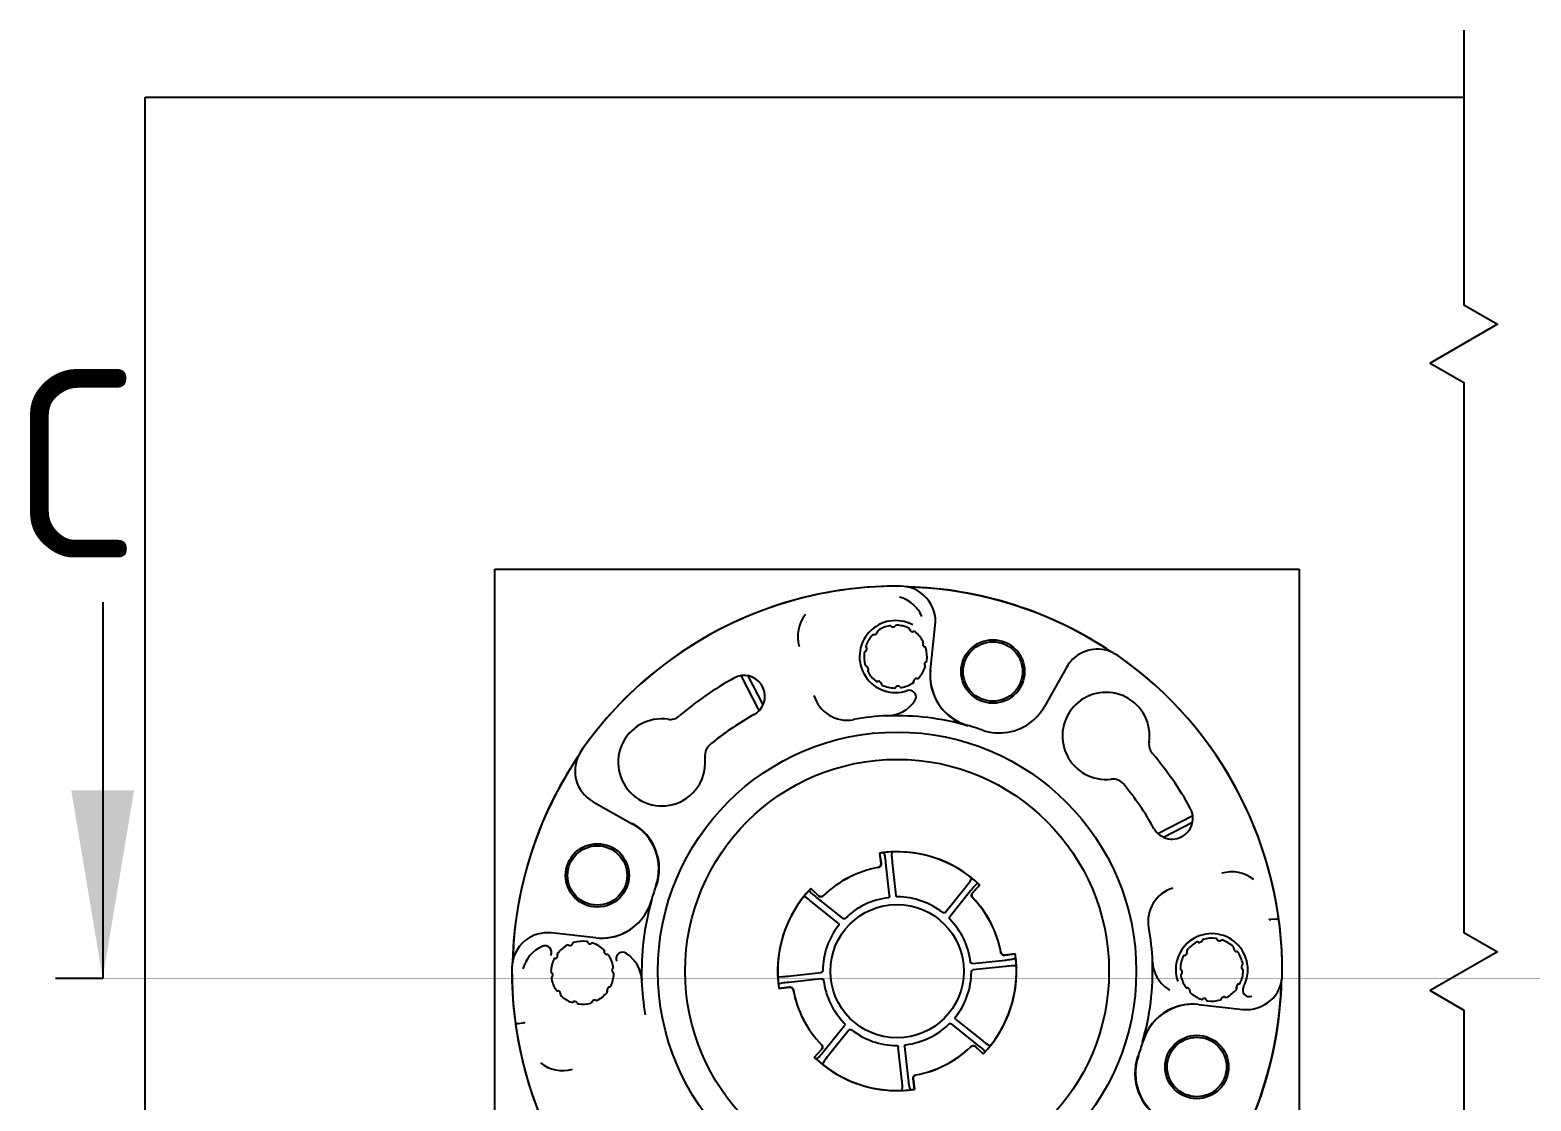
# Model space of a CAD drawing. Header units: millimetres. Extents: x 0 to 4637, y 0 to 3023.
# Drawn here: x 3133 to 3483.4, y 1769.3 to 2019.3 of the extents above; entities that cross this region are included whole.
import ezdxf
from ezdxf.enums import TextEntityAlignment as Align
from ezdxf.lldxf.tags import DXFTag

# ---------------------------------------------------------------- set-up
doc = ezdxf.new("R2010")
doc.units = ezdxf.units.MM
for name, color, linetype in [('ABVP_MAIN_PLASTI', 7, 'Continuous'), ('ABVP_PLASTIC_HOS', 7, 'Continuous'), ('CARBON_FILTER_HO', 7, 'Continuous'), ('Default', 7, 'Continuous'), ('KNOB_FOR_CABINET', 7, 'Continuous'), ('O-RING_FOR_ABV_3', 7, 'Continuous'), ('OP_VALVE_MOUNTIN', 7, 'Continuous'), ('WALL', 7, 'Continuous')]:
    doc.layers.add(name, color=color, linetype=linetype)
doc.styles.add('SEACAD_Solid_Edge_ISO', font='seiso.ttf')
tags = doc.linetypes.add('CENTER2', pattern=[28.575, 19.05, -3.175, 3.175, -3.175]).pattern_tags.tags
tags[10:11] = [DXFTag(74, 4), DXFTag(75, 0), DXFTag(340, '0'), DXFTag(46, 0.0), DXFTag(50, 0.0), DXFTag(44, 0.0), DXFTag(45, 0.0)]
tags[8:9] = [DXFTag(74, 4), DXFTag(75, 0), DXFTag(340, '0'), DXFTag(46, 0.0), DXFTag(50, 0.0), DXFTag(44, 0.0), DXFTag(45, 0.0)]
tags[6:7] = [DXFTag(74, 4), DXFTag(75, 0), DXFTag(340, '0'), DXFTag(46, 0.0), DXFTag(50, 0.0), DXFTag(44, 0.0), DXFTag(45, 0.0)]
tags[4:5] = [DXFTag(74, 4), DXFTag(75, 0), DXFTag(340, '0'), DXFTag(46, 0.0), DXFTag(50, 0.0), DXFTag(44, 0.0), DXFTag(45, 0.0)]

# ---------------------------------------------------------------- blocks, each defined once
blk = doc.blocks.new('SE7')
at = {"color": 7, "linetype": 'Continuous', "style": 'SEACAD_Solid_Edge_ISO'}
blk.add_text('C', height=7, dxfattribs=at).set_placement((363.49, 220.053), align=Align.TOP_LEFT)
blk = doc.blocks.new('SEANNOT_GROUP19')
at = {"linetype": 'Continuous'}
blk.add_hatch(color=7, dxfattribs=at).paths.add_polyline_path([(372.368, 205.542), (373.535, 198.542), (374.701, 205.542)])
at = {"color": 7, "linetype": 'Continuous'}
blk.add_lwpolyline([(373.535, 212.542), (373.535, 198.542)], dxfattribs=at)

msp = doc.modelspace()

# ---------------------------------------------------------------- linework, layer by layer
at = {"color": 7, "linetype": 'CENTER2'}
msp.add_lwpolyline([(3467.6867, 2019.325), (3467.6867, 1955.1376), (3475.5349, 1950.6064), (3459.8385, 1941.5441), (3467.6867, 1937.013), (3467.6867, 1808.638), (3475.5349, 1804.1069), (3459.8385, 1795.0446), (3467.6867, 1790.5134), (3467.6867, 1662.1385), (3475.5349, 1657.6073), (3459.8385, 1648.545), (3467.6867, 1644.0138), (3467.6867, 1579.8264)], dxfattribs=at)
at = {"layer": 'ABVP_MAIN_PLASTI', "color": 7, "linetype": 'Continuous'}
for centre in [(3357.7776, 1869.5493), (3265.4449, 1821.9347), (3405.3922, 1777.2167)]:
    msp.add_circle(centre, 7.4065, dxfattribs=at)
for centre, radius, start, end in [((3335.8362, 1804.5486), 84.7505, 85.875299, 88.926969), ((3335.4185, 1799.5757), 89.7833, 55.998592, 88.560496), ((3335.4185, 1799.5757), 89.7406, 58.721295, 85.837672), ((3337.9618, 1803.8694), 84.7505, 55.879674, 58.683668), ((3331.1248, 1802.119), 84.7505, 145.42978, 148.683668), ((3335.4185, 1799.5757), 89.7833, 145.998471, 178.560375), ((3335.4185, 1799.5757), 89.7406, 148.721295, 175.837672), ((3330.4456, 1799.9934), 84.7505, 175.875299, 178.901091), ((3340.3914, 1799.158), 84.7505, 355.875299, 358.926969), ((3335.4185, 1799.5757), 89.7833, 325.998471, 358.560496), ((3335.4185, 1799.5757), 89.7406, 328.721295, 355.837672)]:
    msp.add_arc(centre, radius, start, end, dxfattribs=at)
at = {"layer": 'ABVP_PLASTIC_HOS', "color": 7, "linetype": 'Continuous'}
for p, q in [((3303.2461, 1860.4312), (3299.039, 1868.5897)), ((3304.1396, 1861.7629), (3300.642, 1868.5454)), ((3396.274, 1831.7481), (3404.4325, 1835.9553)), ((3397.6057, 1830.8546), (3404.3882, 1834.3522)), ((3331.3597, 1827.1547), (3331.3438, 1827.1668)), ((3331.3438, 1827.1668), (3331.6704, 1824.7134)), ((3331.3597, 1827.1547), (3331.3661, 1827.1072)), ((3331.6863, 1824.7018), (3331.3661, 1827.1072)), ((3331.9702, 1827.2305), (3331.9905, 1827.233)), ((3332.6164, 1826.4707), (3332.3786, 1827.2503)), ((3334.2001, 1827.3901), (3334.1366, 1826.5859)), ((3334.5855, 1827.4322), (3334.606, 1827.4328)), ((3333.6586, 1817.1811), (3332.8143, 1824.854)), ((3334.2952, 1824.9629), (3335.1402, 1817.2832)), ((3314.8892, 1818.3819), (3315.413, 1817.7683)), ((3315.1319, 1818.6842), (3315.146, 1818.6991)), ((3315.2994, 1818.8707), (3315.2988, 1818.8907)), ((3317.1127, 1817.2043), (3315.2988, 1818.8907)), ((3315.2994, 1818.8707), (3315.3345, 1818.8381)), ((3315.3345, 1818.8381), (3317.1129, 1817.1846)), ((3346.6598, 1813.3149), (3351.4515, 1819.2916)), ((3352.4548, 1820.5747), (3352.8378, 1821.2942)), ((3352.5351, 1821.5689), (3352.5512, 1821.5564)), ((3354.6847, 1819.6561), (3353.0289, 1817.8821)), ((3353.0486, 1817.8823), (3354.7374, 1819.6917)), ((3354.2247, 1820.105), (3353.6111, 1819.5813)), ((3354.527, 1819.8623), (3354.5419, 1819.8482)), ((3354.6809, 1819.6597), (3354.7135, 1819.6948)), ((3354.7174, 1819.6911), (3354.6847, 1819.6561)), ((3354.7174, 1819.6911), (3354.7374, 1819.6917)), ((3313.4253, 1816.6923), (3313.4379, 1816.7084)), ((3314.4195, 1816.6119), (3313.7001, 1816.995)), ((3321.6793, 1810.8169), (3315.7026, 1815.6087)), ((3316.6727, 1816.7328), (3322.7468, 1811.863)), ((3352.5757, 1818.3215), (3347.7058, 1812.2474)), ((3353.0239, 1801.3356), (3360.6968, 1802.1799)), ((3360.5432, 1803.3071), (3362.9983, 1803.6292)), ((3363.0104, 1803.6452), (3360.5548, 1803.323)), ((3362.3135, 1802.3778), (3363.0931, 1802.6157)), ((3363.2329, 1800.7941), (3362.4287, 1800.8577)), ((3362.9983, 1803.6292), (3363.0104, 1803.6452)), ((3363.0733, 1803.024), (3363.0759, 1803.0037)), ((3307.562, 1798.7426), (3307.5614, 1798.7631)), ((3307.6041, 1798.3573), (3308.4084, 1798.2938)), ((3310.0313, 1798.4523), (3317.711, 1799.2974)), ((3317.8131, 1797.8158), (3310.1403, 1796.9715)), ((3360.8058, 1800.6991), (3353.126, 1799.854)), ((3363.275, 1800.4088), (3363.2756, 1800.3883)), ((3308.5235, 1796.7736), (3307.7439, 1796.5357)), ((3307.7637, 1796.1274), (3307.7612, 1796.1477)), ((3307.8267, 1795.5062), (3310.2823, 1795.8284)), ((3307.8387, 1795.5222), (3307.8267, 1795.5062)), ((3310.2939, 1795.8443), (3307.8387, 1795.5222)), ((3318.2614, 1780.8299), (3323.1313, 1786.904)), ((3354.1644, 1782.4186), (3348.0902, 1787.2884)), ((3349.1577, 1788.3345), (3355.1344, 1783.5427)), ((3324.1773, 1785.8365), (3319.3856, 1779.8598)), ((3317.7884, 1781.2691), (3316.0997, 1779.4597)), ((3316.1524, 1779.4953), (3317.8081, 1781.2693)), ((3336.5419, 1774.1885), (3335.6968, 1781.8682)), ((3337.1784, 1781.9703), (3338.0228, 1774.2974)), ((3355.5025, 1780.3133), (3353.7242, 1781.9668)), ((3353.7244, 1781.9471), (3355.5382, 1780.2607)), ((3355.9478, 1780.7695), (3355.4241, 1781.3831)), ((3355.5377, 1780.2807), (3355.5025, 1780.3133)), ((3355.5377, 1780.2807), (3355.5382, 1780.2607)), ((3355.7051, 1780.4673), (3355.6911, 1780.4523)), ((3356.4176, 1782.5395), (3357.137, 1782.1564)), ((3357.4118, 1782.4591), (3357.3992, 1782.443)), ((3316.1197, 1779.4603), (3316.0997, 1779.4597)), ((3316.1197, 1779.4603), (3316.1524, 1779.4953)), ((3316.1562, 1779.4917), (3316.1235, 1779.4566)), ((3316.3101, 1779.2891), (3316.2951, 1779.3032)), ((3316.6123, 1779.0464), (3317.2259, 1779.5702)), ((3318.3823, 1778.5767), (3317.9992, 1777.8572)), ((3318.302, 1777.5825), (3318.2858, 1777.595)), ((3339.1507, 1774.4496), (3339.471, 1772.0442)), ((3339.4933, 1771.9846), (3339.1667, 1774.438)), ((3336.2516, 1771.7192), (3336.2311, 1771.7186)), ((3336.6369, 1771.7613), (3336.7005, 1772.5655)), ((3338.2207, 1772.6807), (3338.4585, 1771.9011)), ((3338.8669, 1771.9209), (3338.8466, 1771.9184)), ((3339.4773, 1771.9967), (3339.471, 1772.0442)), ((3339.4773, 1771.9967), (3339.4933, 1771.9846))]:
    msp.add_line(p, q, dxfattribs=at)
msp.add_circle((3335.4185, 1799.5757), 15.5668, dxfattribs=at)
for centre, radius, start, end in [((3335.4185, 1799.5757), 89.9186, 89.737087, 144.82188), ((3335.7931, 1881.196), 8.2975, 86.574581, 89.737087), ((3382.4421, 1866.29), 8.2975, 54.82188, 57.978662), ((3335.4185, 1799.5757), 89.9186, 359.737087, 54.82188), ((3268.7042, 1846.5993), 8.2975, 144.82188, 147.98439), ((3335.4185, 1799.5757), 27.8903, 46.158005, 98.400962), ((3335.4185, 1799.5757), 27.869, 97.107626, 98.372298), ((3335.4185, 1799.5757), 27.869, 91.712973, 97.065574), ((3298.0165, 1821.4146), 34.9674, 5.644669, 8.31377), ((3372.0465, 1829.4708), 38.0196, 184.351739, 186.809375), ((3335.4185, 1799.5757), 27.869, 52.107626, 91.670791), ((3335.4185, 1799.5757), 24.6253, 100.318728, 134.241602), ((3335.4185, 1799.5757), 24.611, 100.288125, 134.272147), ((3335.4185, 1799.5757), 27.8903, 136.169025, 188.389942), ((3335.4185, 1799.5757), 27.869, 136.712973, 142.065574), ((3335.4185, 1799.5757), 27.869, 136.197614, 136.670791), ((3324.4137, 1841.4654), 34.9674, 320.644669, 323.31377), ((3335.4185, 1799.5757), 27.869, 46.712973, 52.065574), ((3382.4575, 1794.8148), 38.0196, 139.351739, 141.809375), ((3335.4185, 1799.5757), 27.869, 46.197614, 46.670791), ((3335.4185, 1799.5757), 27.8282, 46.185513, 46.196312), ((3335.4185, 1799.5757), 27.8761, 46.186871, 46.197841), ((3335.4185, 1799.5757), 27.869, 142.107626, 181.670791), ((3293.5288, 1788.5709), 34.9674, 50.644669, 53.31377), ((3340.1794, 1846.6146), 38.0196, 229.351739, 231.809375), ((3335.4185, 1799.5757), 17.2857, 97.030025, 134.566769), ((3335.4185, 1799.5757), 17.3445, 52.027614, 89.589025), ((3335.4185, 1799.5757), 24.611, 10.28682, 44.270843), ((3335.4185, 1799.5757), 24.6253, 10.317366, 44.240239), ((3335.4185, 1799.5757), 17.2857, 7.030025, 44.566769), ((3335.4185, 1799.5757), 17.3445, 142.027614, 179.589025), ((3335.4185, 1799.5757), 27.8903, 316.169025, 8.389942), ((3357.2575, 1836.9778), 34.9674, 275.644669, 278.31377), ((3365.3136, 1762.9477), 38.0196, 94.351739, 96.809375), ((3335.4185, 1799.5757), 27.869, 7.107626, 8.372298), ((3335.4185, 1799.5757), 27.869, 1.712973, 7.065574), ((3335.4185, 1799.5757), 89.9186, 179.737087, 234.82188), ((3253.7982, 1799.9502), 8.2975, 176.580304, 179.737087), ((3335.4185, 1799.5757), 27.869, 181.712973, 187.065574), ((3305.5235, 1836.2037), 38.0196, 274.351739, 276.809375), ((3335.4185, 1799.5757), 17.2857, 187.030025, 224.566769), ((3335.4185, 1799.5757), 17.3445, 322.027614, 359.589025), ((3335.4185, 1799.5757), 27.869, 322.107626, 1.670791), ((3417.0389, 1799.2012), 8.2975, 356.57458, 359.737087), ((3335.4185, 1799.5757), 27.869, 187.107626, 188.372298), ((3313.5796, 1762.1737), 34.9674, 95.644669, 98.31377), ((3335.4185, 1799.5757), 24.6253, 190.317366, 224.240239), ((3335.4185, 1799.5757), 24.611, 190.28682, 224.270843), ((3335.4185, 1799.5757), 17.2857, 277.030025, 314.566769), ((3335.4185, 1799.5757), 17.3445, 232.027614, 269.589025), ((3377.3082, 1810.5805), 34.9674, 230.644669, 233.31377), ((3288.3796, 1804.3366), 38.0196, 319.351739, 321.809375), ((3346.4233, 1757.686), 34.9674, 140.644669, 143.31377), ((3335.4185, 1799.5757), 24.611, 280.288125, 314.272147), ((3335.4185, 1799.5757), 24.6253, 280.318728, 314.241602), ((3330.6576, 1752.5368), 38.0196, 49.351739, 51.809375), ((3335.4185, 1799.5757), 27.869, 316.197614, 316.670791), ((3335.4185, 1799.5757), 27.869, 316.712973, 322.065574), ((3335.4185, 1799.5757), 27.8903, 226.158005, 278.400962), ((3335.4185, 1799.5757), 27.8761, 226.186871, 226.197841), ((3335.4185, 1799.5757), 27.869, 226.197614, 226.670791), ((3335.4185, 1799.5757), 27.8282, 226.185513, 226.196312), ((3335.4185, 1799.5757), 27.869, 226.712973, 232.065574), ((3335.4185, 1799.5757), 27.869, 232.107626, 271.670791), ((3298.7905, 1769.6806), 38.0196, 4.351739, 6.809375), ((3372.8206, 1777.7368), 34.9674, 185.644669, 188.31377), ((3335.4185, 1799.5757), 27.869, 271.712973, 277.065574), ((3335.4185, 1799.5757), 27.869, 277.107626, 278.372298)]:
    msp.add_arc(centre, radius, start, end, dxfattribs=at)
for points, knots in [([(3332.3786, 1827.2503), (3332.3764, 1827.2573), (3332.3343, 1827.2597), (3332.1921, 1827.2538), (3332.0932, 1827.2454), (3331.9905, 1827.233)], [0, 0, 0, 0, 0.5, 0.5, 1, 1, 1, 1]), ([(3334.5855, 1827.4322), (3334.4821, 1827.4288), (3334.3832, 1827.422), (3334.2418, 1827.4062), (3334.2007, 1827.3973), (3334.2001, 1827.3901)], [0, 0, 0, 0, 0.5, 0.5, 1, 1, 1, 1]), ([(3331.0076, 1823.8027), (3331.1104, 1823.8214), (3331.2076, 1823.8593), (3331.3834, 1823.9697), (3331.4603, 1824.0416), (3331.6428, 1824.2923), (3331.698, 1824.5062), (3331.6704, 1824.7134)], [0, 0, 0, 0, 0.25, 0.25, 0.5, 0.5, 1, 1, 1, 1]), ([(3331.6863, 1824.7018), (3331.7001, 1824.5982), (3331.6939, 1824.494), (3331.6428, 1824.2927), (3331.598, 1824.1974), (3331.4155, 1823.9466), (3331.2288, 1823.8284), (3331.023, 1823.791)], [0, 0, 0, 0, 0.25, 0.25, 0.5, 0.5, 1, 1, 1, 1]), ([(3315.1319, 1818.6842), (3315.0613, 1818.6086), (3314.9961, 1818.5339), (3314.9074, 1818.4227), (3314.8846, 1818.3874), (3314.8892, 1818.3819)], [0, 0, 0, 0, 0.5, 0.5, 1, 1, 1, 1]), ([(3352.8378, 1821.2942), (3352.8413, 1821.3006), (3352.8132, 1821.3321), (3352.7085, 1821.4285), (3352.6326, 1821.4925), (3352.5512, 1821.5564)], [0, 0, 0, 0, 0.5, 0.5, 1, 1, 1, 1]), ([(3354.527, 1819.8623), (3354.4515, 1819.9329), (3354.3767, 1819.9981), (3354.2656, 1820.0869), (3354.2302, 1820.1097), (3354.2247, 1820.105)], [0, 0, 0, 0, 0.5, 0.5, 1, 1, 1, 1]), ([(3313.7001, 1816.995), (3313.6936, 1816.9984), (3313.6621, 1816.9704), (3313.5657, 1816.8657), (3313.5017, 1816.7898), (3313.4379, 1816.7084)], [0, 0, 0, 0, 0.5, 0.5, 1, 1, 1, 1]), ([(3317.1127, 1817.2043), (3317.1891, 1817.1332), (3317.2775, 1817.0781), (3317.471, 1817.0034), (3317.5744, 1816.9848), (3317.8841, 1816.9883), (3318.0883, 1817.0717), (3318.2379, 1817.2173)], [0, 0, 0, 0, 0.25, 0.25, 0.5, 0.5, 1, 1, 1, 1]), ([(3318.2384, 1817.198), (3318.1636, 1817.1251), (3318.0766, 1817.0679), (3317.8848, 1816.9885), (3317.7818, 1816.9675), (3317.472, 1816.9638), (3317.2658, 1817.0425), (3317.1129, 1817.1846)], [0, 0, 0, 0, 0.25, 0.25, 0.5, 0.5, 1, 1, 1, 1]), ([(3333.6586, 1817.1811), (3333.6703, 1817.0749), (3333.6386, 1816.9663), (3333.5077, 1816.8006), (3333.409, 1816.7446), (3333.3029, 1816.7315)], [0, 0, 0, 0, 0.5, 0.5, 1, 1, 1, 1]), ([(3335.5429, 1816.9198), (3335.4433, 1816.9205), (3335.3453, 1816.9591), (3335.1995, 1817.0908), (3335.1511, 1817.1841), (3335.1402, 1817.2832)], [0, 0, 0, 0, 0.5, 0.5, 1, 1, 1, 1]), ([(3353.0412, 1816.7554), (3352.9682, 1816.8303), (3352.911, 1816.9175), (3352.8316, 1817.1095), (3352.8106, 1817.2127), (3352.8072, 1817.5228), (3352.8863, 1817.7292), (3353.0289, 1817.8821)], [0, 0, 0, 0, 0.25, 0.25, 0.5, 0.5, 1, 1, 1, 1]), ([(3353.0486, 1817.8823), (3352.9773, 1817.8059), (3352.922, 1817.7175), (3352.8468, 1817.5239), (3352.8281, 1817.4203), (3352.8313, 1817.1103), (3352.9148, 1816.9057), (3353.0606, 1816.756)], [0, 0, 0, 0, 0.25, 0.25, 0.5, 0.5, 1, 1, 1, 1]), ([(3323.2884, 1811.8906), (3323.2174, 1811.8206), (3323.1218, 1811.7789), (3322.9241, 1811.7688), (3322.8247, 1811.8006), (3322.7468, 1811.863)], [0, 0, 0, 0, 0.5, 0.5, 1, 1, 1, 1]), ([(3346.6598, 1813.3149), (3346.593, 1813.2316), (3346.4931, 1813.177), (3346.2838, 1813.1527), (3346.1745, 1813.1828), (3346.0903, 1813.2485)], [0, 0, 0, 0, 0.5, 0.5, 1, 1, 1, 1]), ([(3347.7335, 1811.7058), (3347.6635, 1811.7769), (3347.6217, 1811.8724), (3347.6116, 1812.0702), (3347.6434, 1812.1696), (3347.7058, 1812.2474)], [0, 0, 0, 0, 0.5, 0.5, 1, 1, 1, 1]), ([(3321.6793, 1810.8169), (3321.7626, 1810.7501), (3321.8171, 1810.6514), (3321.8417, 1810.44), (3321.8114, 1810.3317), (3321.7457, 1810.2475)], [0, 0, 0, 0, 0.5, 0.5, 1, 1, 1, 1]), ([(3353.0239, 1801.3356), (3352.9177, 1801.3239), (3352.8091, 1801.3556), (3352.6434, 1801.4866), (3352.5874, 1801.5852), (3352.5743, 1801.6913)], [0, 0, 0, 0, 0.5, 0.5, 1, 1, 1, 1]), ([(3360.5432, 1803.3071), (3360.4396, 1803.2936), (3360.3356, 1803.2999), (3360.1346, 1803.3512), (3360.0395, 1803.3961), (3359.7892, 1803.5786), (3359.6712, 1803.7652), (3359.6339, 1803.9706)], [0, 0, 0, 0, 0.25, 0.25, 0.5, 0.5, 1, 1, 1, 1]), ([(3359.6456, 1803.9861), (3359.6643, 1803.8834), (3359.7021, 1803.7864), (3359.8123, 1803.6107), (3359.8841, 1803.5339), (3360.1342, 1803.3513), (3360.3478, 1803.2959), (3360.5548, 1803.323)], [0, 0, 0, 0, 0.25, 0.25, 0.5, 0.5, 1, 1, 1, 1]), ([(3363.0931, 1802.6157), (3363.1001, 1802.6178), (3363.1025, 1802.6599), (3363.0966, 1802.8021), (3363.0882, 1802.901), (3363.0759, 1803.0037)], [0, 0, 0, 0, 0.5, 0.5, 1, 1, 1, 1]), ([(3307.562, 1798.7426), (3307.5655, 1798.6393), (3307.5722, 1798.5403), (3307.5881, 1798.399), (3307.5969, 1798.3579), (3307.6041, 1798.3573)], [0, 0, 0, 0, 0.5, 0.5, 1, 1, 1, 1]), ([(3318.0745, 1799.7001), (3318.0738, 1799.6003), (3318.0358, 1799.5031), (3317.9026, 1799.3557), (3317.8102, 1799.3083), (3317.711, 1799.2974)], [0, 0, 0, 0, 0.5, 0.5, 1, 1, 1, 1]), ([(3317.8131, 1797.8158), (3317.9193, 1797.8275), (3318.028, 1797.7958), (3318.1936, 1797.6648), (3318.2497, 1797.5662), (3318.2628, 1797.4601)], [0, 0, 0, 0, 0.5, 0.5, 1, 1, 1, 1]), ([(3352.7626, 1799.4513), (3352.7633, 1799.5511), (3352.8013, 1799.6483), (3352.9345, 1799.7957), (3353.0268, 1799.8431), (3353.126, 1799.854)], [0, 0, 0, 0, 0.5, 0.5, 1, 1, 1, 1]), ([(3363.275, 1800.4088), (3363.2716, 1800.5121), (3363.2648, 1800.6111), (3363.249, 1800.7524), (3363.2401, 1800.7935), (3363.2329, 1800.7941)], [0, 0, 0, 0, 0.5, 0.5, 1, 1, 1, 1]), ([(3307.7439, 1796.5357), (3307.737, 1796.5336), (3307.7345, 1796.4915), (3307.7404, 1796.3493), (3307.7488, 1796.2504), (3307.7612, 1796.1477)], [0, 0, 0, 0, 0.5, 0.5, 1, 1, 1, 1]), ([(3311.1915, 1795.1653), (3311.1728, 1795.268), (3311.135, 1795.3651), (3311.0247, 1795.5408), (3310.953, 1795.6176), (3310.7028, 1795.8001), (3310.4893, 1795.8555), (3310.2823, 1795.8284)], [0, 0, 0, 0, 0.25, 0.25, 0.5, 0.5, 1, 1, 1, 1]), ([(3310.2939, 1795.8443), (3310.3974, 1795.8579), (3310.5014, 1795.8515), (3310.7025, 1795.8002), (3310.7975, 1795.7553), (3311.0479, 1795.5728), (3311.1658, 1795.3862), (3311.2031, 1795.1808)], [0, 0, 0, 0, 0.25, 0.25, 0.5, 0.5, 1, 1, 1, 1]), ([(3323.1036, 1787.4456), (3323.1736, 1787.3746), (3323.2154, 1787.279), (3323.2255, 1787.0813), (3323.1937, 1786.9818), (3323.1313, 1786.904)], [0, 0, 0, 0, 0.5, 0.5, 1, 1, 1, 1]), ([(3347.5486, 1787.2608), (3347.6197, 1787.3308), (3347.7152, 1787.3725), (3347.913, 1787.3827), (3348.0124, 1787.3508), (3348.0902, 1787.2884)], [0, 0, 0, 0, 0.5, 0.5, 1, 1, 1, 1]), ([(3349.1577, 1788.3345), (3349.0744, 1788.4013), (3349.02, 1788.5), (3348.9954, 1788.7114), (3349.0256, 1788.8198), (3349.0913, 1788.904)], [0, 0, 0, 0, 0.5, 0.5, 1, 1, 1, 1]), ([(3324.1773, 1785.8365), (3324.2441, 1785.9198), (3324.3439, 1785.9744), (3324.5533, 1785.9987), (3324.6626, 1785.9686), (3324.7468, 1785.9029)], [0, 0, 0, 0, 0.5, 0.5, 1, 1, 1, 1]), ([(3317.7884, 1781.2691), (3317.8597, 1781.3455), (3317.9151, 1781.4339), (3317.9902, 1781.6275), (3318.009, 1781.7311), (3318.0058, 1782.0412), (3317.9223, 1782.2457), (3317.7765, 1782.3954)], [0, 0, 0, 0, 0.25, 0.25, 0.5, 0.5, 1, 1, 1, 1]), ([(3317.7959, 1782.396), (3317.8688, 1782.3211), (3317.9261, 1782.2339), (3318.0054, 1782.0419), (3318.0264, 1781.9388), (3318.0299, 1781.6286), (3317.9508, 1781.4222), (3317.8081, 1781.2693)], [0, 0, 0, 0, 0.25, 0.25, 0.5, 0.5, 1, 1, 1, 1]), ([(3335.2941, 1782.2317), (3335.3938, 1782.2309), (3335.4918, 1782.1923), (3335.6376, 1782.0606), (3335.6859, 1781.9673), (3335.6968, 1781.8682)], [0, 0, 0, 0, 0.5, 0.5, 1, 1, 1, 1]), ([(3337.1784, 1781.9703), (3337.1668, 1782.0765), (3337.1985, 1782.1852), (3337.3294, 1782.3508), (3337.4281, 1782.4068), (3337.5341, 1782.4199)], [0, 0, 0, 0, 0.5, 0.5, 1, 1, 1, 1]), ([(3352.5987, 1781.9534), (3352.6734, 1782.0263), (3352.7605, 1782.0835), (3352.9522, 1782.1629), (3353.0552, 1782.1839), (3353.365, 1782.1877), (3353.5712, 1782.109), (3353.7242, 1781.9668)], [0, 0, 0, 0, 0.25, 0.25, 0.5, 0.5, 1, 1, 1, 1]), ([(3353.7244, 1781.9471), (3353.648, 1782.0182), (3353.5596, 1782.0733), (3353.3661, 1782.1481), (3353.2627, 1782.1667), (3352.953, 1782.1632), (3352.7488, 1782.0797), (3352.5992, 1781.9341)], [0, 0, 0, 0, 0.25, 0.25, 0.5, 0.5, 1, 1, 1, 1]), ([(3355.7051, 1780.4673), (3355.7758, 1780.5428), (3355.841, 1780.6175), (3355.9297, 1780.7287), (3355.9525, 1780.764), (3355.9478, 1780.7695)], [0, 0, 0, 0, 0.5, 0.5, 1, 1, 1, 1]), ([(3357.137, 1782.1564), (3357.1434, 1782.153), (3357.175, 1782.181), (3357.2713, 1782.2858), (3357.3353, 1782.3616), (3357.3992, 1782.443)], [0, 0, 0, 0, 0.5, 0.5, 1, 1, 1, 1]), ([(3316.3101, 1779.2891), (3316.3856, 1779.2185), (3316.4603, 1779.1533), (3316.5715, 1779.0645), (3316.6068, 1779.0417), (3316.6123, 1779.0464)], [0, 0, 0, 0, 0.5, 0.5, 1, 1, 1, 1]), ([(3317.9992, 1777.8572), (3317.9958, 1777.8508), (3318.0239, 1777.8193), (3318.1286, 1777.7229), (3318.2045, 1777.6589), (3318.2858, 1777.595)], [0, 0, 0, 0, 0.5, 0.5, 1, 1, 1, 1]), ([(3339.1507, 1774.4496), (3339.1369, 1774.5532), (3339.1431, 1774.6574), (3339.1942, 1774.8588), (3339.239, 1774.954), (3339.4216, 1775.2048), (3339.6083, 1775.3231), (3339.814, 1775.3604)], [0, 0, 0, 0, 0.25, 0.25, 0.5, 0.5, 1, 1, 1, 1]), ([(3339.8295, 1775.3487), (3339.7267, 1775.33), (3339.6295, 1775.2921), (3339.4537, 1775.1817), (3339.3768, 1775.1098), (3339.1942, 1774.8591), (3339.1391, 1774.6452), (3339.1667, 1774.438)], [0, 0, 0, 0, 0.25, 0.25, 0.5, 0.5, 1, 1, 1, 1]), ([(3336.2516, 1771.7192), (3336.355, 1771.7227), (3336.4539, 1771.7294), (3336.5953, 1771.7453), (3336.6364, 1771.7541), (3336.6369, 1771.7613)], [0, 0, 0, 0, 0.5, 0.5, 1, 1, 1, 1]), ([(3338.4585, 1771.9011), (3338.4606, 1771.8941), (3338.5028, 1771.8917), (3338.645, 1771.8976), (3338.7439, 1771.906), (3338.8466, 1771.9184)], [0, 0, 0, 0, 0.5, 0.5, 1, 1, 1, 1])]:
    msp.add_open_spline(points, degree=3, knots=knots, dxfattribs=at)
at = {"layer": 'CARBON_FILTER_HO', "color": 7, "linetype": 'Continuous'}
for p, q in [((3343.2113, 1869.921), (3344.3421, 1880.2961)), ((3374.9553, 1870.5141), (3369.8604, 1861.4057)), ((3339.5729, 1862.7629), (3339.7817, 1863.2197)), ((3264.4801, 1839.1124), (3273.5886, 1834.0176)), ((3422.6814, 1811.6375), (3422.6856, 1811.6379)), ((3423.9919, 1811.7603), (3422.6856, 1811.6379)), ((3423.9974, 1811.761), (3423.9919, 1811.7603)), ((3265.0732, 1807.3685), (3254.6981, 1808.4993)), ((3272.2313, 1803.73), (3271.7745, 1803.9388)), ((3398.6057, 1795.4214), (3399.0625, 1795.2126)), ((3405.7638, 1791.7829), (3416.1389, 1790.6521)), ((3246.8397, 1787.3904), (3246.8452, 1787.3911)), ((3246.8452, 1787.3911), (3248.1514, 1787.5135)), ((3248.1557, 1787.5139), (3248.1514, 1787.5135))]:
    msp.add_line(p, q, dxfattribs=at)
msp.add_circle((3335.4185, 1799.5757), 55.836, dxfattribs=at)
for centre, radius, start, end in [((3335.4185, 1799.5757), 89.9079, 89.518654, 128.779484), ((3336.1042, 1881.194), 8.2867, 353.779484, 89.518654), ((3333.8278, 1879.1405), 8.0731, 23.847157, 74.799841), ((3320.3802, 1877.7226), 8.1586, 141.277773, 196.779484), ((3335.0602, 1873.0339), 8.4049, 61.546323, 288.960389), ((3382.1875, 1866.4688), 8.2867, 55.040313, 128.779484), ((3382.1875, 1866.4688), 8.2867, 128.779484, 150.779484), ((3335.4185, 1799.5757), 89.9079, 359.518654, 55.040313), ((3335.4185, 1799.5757), 89.9079, 128.779484, 145.040313), ((3335.4185, 1799.5757), 78.3243, 119.086474, 130.470927), ((3299.7079, 1863.7706), 4.8652, 308.779484, 119.086474), ((3355.2585, 1868.6079), 12.1542, 173.779484, 208.130839), ((3355.2585, 1868.6079), 12.1186, 173.779484, 253.965235), ((3323.8182, 1866.3207), 8.1586, 196.779484, 279.859567), ((3338.2925, 1863.6254), 1.5434, 344.759281, 108.960389), ((3384.1863, 1854.5114), 10.1707, 351.638047, 276.793713), ((3332.8138, 1867.2994), 8.1403, 272.587982, 326.131893), ((3355.3537, 1868.6458), 12.256, 208.077233, 253.586512), ((3359.284, 1867.3216), 12.1186, 308.779484, 330.779484), ((3280.4828, 1848.3435), 10.1706, 81.638047, 308.779484), ((3282.4413, 1861.6678), 3.2968, 261.638047, 310.470927), ((3335.4185, 1799.5757), 68.5938, 119.086474, 128.779484), ((3299.7079, 1863.7706), 4.8652, 299.086474, 308.779484), ((3335.4185, 1799.5757), 59.6726, 92.149989, 99.859567), ((3335.4185, 1799.5757), 59.6336, 73.965235, 92.149989), ((3335.4185, 1799.5757), 59.7081, 70.593732, 73.965235), ((3359.284, 1867.3216), 12.1186, 250.593732, 308.779484), ((3268.5255, 1846.3446), 8.2867, 145.040313, 240.779484), ((3293.8557, 1849.9366), 3.2968, 129.532808, 186.793713), ((3335.4185, 1799.5757), 68.5938, 128.779484, 129.532808), ((3397.5107, 1852.5529), 3.2968, 171.638047, 220.470927), ((3335.4185, 1799.5757), 78.3243, 29.086474, 40.470927), ((3280.4828, 1848.3435), 10.1706, 308.779484, 6.793713), ((3385.7795, 1841.1385), 3.2968, 39.532808, 96.793713), ((3335.4185, 1799.5757), 68.5938, 29.086474, 39.532808), ((3399.6135, 1835.2863), 4.8652, 308.779484, 29.086474), ((3267.6726, 1823.4411), 12.1186, 340.593732, 60.779484), ((3267.6726, 1823.4411), 12.2396, 340.593732, 60.779484), ((3399.6135, 1835.2863), 4.8652, 209.086474, 308.779484), ((3413.5654, 1814.614), 8.1586, 51.277773, 106.779484), ((3335.4185, 1799.5757), 59.7081, 160.593732, 163.965235), ((3402.1635, 1811.176), 8.1586, 106.779484, 189.859567), ((3266.3485, 1819.5109), 12.256, 298.077233, 343.586512), ((3335.4185, 1799.5757), 59.6336, 163.965235, 182.149989), ((3253.8002, 1800.2614), 8.2867, 83.779484, 128.779484), ((3266.3864, 1819.4157), 12.1542, 263.779484, 298.130839), ((3266.3864, 1819.4157), 12.1186, 263.779484, 308.779484), ((3335.4185, 1799.5757), 59.6726, 2.149989, 9.859567), ((3408.8767, 1799.934), 8.4049, 331.546323, 198.960389), ((3253.8002, 1800.2614), 8.2867, 128.779484, 179.518654), ((3255.8538, 1797.985), 8.0731, 113.847157, 164.799841), ((3253.2138, 1803.9572), 1.5434, 331.546323, 113.847157), ((3271.3688, 1802.4497), 1.5434, 74.759281, 198.960389), ((3267.6949, 1796.971), 8.1403, 2.587982, 56.131893), ((3335.4185, 1799.5757), 59.6336, 343.965235, 2.149989), ((3403.1422, 1802.1805), 8.1403, 182.587982, 236.131893), ((3335.4185, 1799.5757), 89.9079, 179.518654, 235.040313), ((3335.4185, 1799.5757), 59.6726, 182.149989, 189.859567), ((3417.0368, 1798.89), 8.2867, 263.779484, 359.518654), ((3417.6232, 1795.1942), 1.5434, 151.546323, 293.847157), ((3404.4886, 1779.6405), 12.256, 118.077233, 163.586512), ((3404.4507, 1779.7357), 12.1186, 83.779484, 163.965235), ((3404.4507, 1779.7357), 12.1542, 83.779484, 118.130839), ((3335.4185, 1799.5757), 59.7081, 340.593732, 343.965235), ((3257.2717, 1784.5374), 8.1586, 231.277773, 286.779484), ((3403.1644, 1775.7103), 12.2396, 160.593732, 240.779484), ((3403.1644, 1775.7103), 12.1186, 160.593732, 240.779484)]:
    msp.add_arc(centre, radius, start, end, dxfattribs=at)
for points in [[(3422.2565, 1811.8214), (3422.2657, 1811.7611), (3422.316, 1811.706), (3422.4716, 1811.6382), (3422.5763, 1811.6251), (3422.6814, 1811.6375)], [(3423.9974, 1811.761), (3424.1058, 1811.7753), (3424.2087, 1811.8163), (3424.3481, 1811.9262), (3424.384, 1811.9955), (3424.376, 1812.058)], [(3246.4611, 1787.0934), (3246.4531, 1787.1559), (3246.489, 1787.2253), (3246.6283, 1787.3351), (3246.7313, 1787.3761), (3246.8397, 1787.3904)], [(3248.5806, 1787.33), (3248.5713, 1787.3903), (3248.521, 1787.4454), (3248.3654, 1787.5132), (3248.2608, 1787.5263), (3248.1557, 1787.5139)]]:
    msp.add_open_spline(points, degree=3, knots=[0, 0, 0, 0, 0.5, 0.5, 1, 1, 1, 1], dxfattribs=at)
at = {"layer": 'Default', "color": 7, "linetype": 'CENTER2'}
msp.add_line((3149.9845, 1797.8686), (3138.997, 1797.8686), dxfattribs=at)
at = {"layer": 'Default', "color": 7, "linetype": 'CENTER2', "const_width": 0.00314}
msp.add_lwpolyline([(3149.9845, 1797.8686), (4396.5443, 1797.8686)], dxfattribs=at)
at = {"layer": 'KNOB_FOR_CABINET', "color": 7, "linetype": 'Continuous'}
for p, q in [((3330.4719, 1878.2394), (3330.6663, 1878.4044)), ((3330.8068, 1878.7677), (3330.8088, 1878.7587)), ((3334.4079, 1879.9421), (3334.6621, 1879.9614)), ((3334.9894, 1880.1727), (3334.9857, 1880.1643)), ((3338.5931, 1879.0062), (3338.8101, 1878.8724)), ((3339.199, 1878.851), (3339.1911, 1878.8463)), ((3328.2489, 1875.1726), (3328.2558, 1875.1665)), ((3328.2885, 1874.5483), (3328.3487, 1874.796)), ((3341.4288, 1875.789), (3341.5257, 1875.5532)), ((3341.8278, 1875.3073), (3341.8186, 1875.3081)), ((3341.8018, 1871.3958), (3341.8018, 1871.3955)), ((3342.3337, 1872.0051), (3342.3331, 1872.0007)), ((3342.3403, 1872.0528), (3342.3337, 1872.0051)), ((3328.2926, 1870.7605), (3328.3018, 1870.7597)), ((3328.6916, 1870.2788), (3328.5947, 1870.5146)), ((3339.6485, 1867.8284), (3339.4542, 1867.6634)), ((3341.9947, 1870.61), (3341.9787, 1870.5646)), ((3341.9962, 1870.6142), (3341.9947, 1870.61)), ((3330.9214, 1867.2168), (3330.9293, 1867.2215)), ((3331.5273, 1867.0616), (3331.3103, 1867.1954)), ((3335.131, 1865.8951), (3335.1347, 1865.9035)), ((3335.7125, 1866.1256), (3335.4583, 1866.1064)), ((3339.3136, 1867.3001), (3339.3116, 1867.3091)), ((3259.2052, 1805.586), (3259.441, 1805.6829)), ((3259.687, 1805.9849), (3259.6861, 1805.9757)), ((3262.9414, 1806.4975), (3262.9892, 1806.4909)), ((3263.5985, 1805.959), (3263.5988, 1805.9589)), ((3264.3842, 1806.1519), (3264.4296, 1806.1358)), ((3406.1216, 1806.3026), (3406.3574, 1806.3995)), ((3406.6034, 1806.7016), (3406.6025, 1806.6924)), ((3410.3911, 1806.7057), (3410.6389, 1806.6455)), ((3411.0154, 1806.7454), (3411.0093, 1806.7384)), ((3414.0822, 1804.5223), (3414.2472, 1804.328)), ((3255.9881, 1802.7502), (3256.1219, 1802.9672)), ((3256.1433, 1803.3562), (3256.148, 1803.3483)), ((3267.1658, 1803.8056), (3267.3309, 1803.6113)), ((3267.6942, 1803.4708), (3267.6852, 1803.4687)), ((3402.9044, 1803.4669), (3403.0382, 1803.6839)), ((3403.0597, 1804.0729), (3403.0644, 1804.0649)), ((3414.6105, 1804.1874), (3414.6015, 1804.1854)), ((3254.8215, 1799.1466), (3254.83, 1799.1429)), ((3255.0521, 1798.5651), (3255.0328, 1798.8193)), ((3268.8686, 1799.8697), (3268.8879, 1799.6155)), ((3269.0992, 1799.2882), (3269.0907, 1799.2918)), ((3401.7379, 1799.8632), (3401.7464, 1799.8596)), ((3401.9685, 1799.2818), (3401.9492, 1799.536)), ((3415.785, 1800.5863), (3415.8043, 1800.3321)), ((3416.0156, 1800.0048), (3416.0071, 1800.0085)), ((3256.2265, 1794.964), (3256.2355, 1794.966)), ((3256.7548, 1794.6291), (3256.5898, 1794.8234)), ((3267.7316, 1794.6727), (3267.7311, 1794.672)), ((3267.7774, 1795.0786), (3267.7727, 1795.0865)), ((3267.9326, 1795.6845), (3267.7988, 1795.4675)), ((3403.1429, 1795.6806), (3403.1519, 1795.6827)), ((3403.6712, 1795.3458), (3403.5062, 1795.5401)), ((3414.6938, 1795.7952), (3414.6891, 1795.8032)), ((3414.849, 1796.4012), (3414.7152, 1796.1842)), ((3259.8217, 1792.4061), (3259.8278, 1792.413)), ((3260.4459, 1792.4457), (3260.1982, 1792.5059)), ((3264.2337, 1792.4498), (3264.2346, 1792.459)), ((3264.7155, 1792.8488), (3264.4797, 1792.7519)), ((3406.4528, 1792.9995), (3406.4074, 1793.0156)), ((3407.2386, 1793.1924), (3407.2383, 1793.1925)), ((3407.8956, 1792.6539), (3407.8479, 1792.6605)), ((3411.1501, 1793.1665), (3411.1509, 1793.1757)), ((3411.6318, 1793.5655), (3411.396, 1793.4686))]:
    msp.add_line(p, q, dxfattribs=at)
for centre, radius, start, end in [((3335.0602, 1873.0339), 7.3459, 136.90853, 159.77401), ((3329.9789, 1877.7875), 0.3877, 67.507033, 136.90853), ((3329.9794, 1877.7881), 0.3877, 116.714948, 136.901757), ((3329.9794, 1877.7881), 0.3877, 73.327285, 79.99869), ((3330.2078, 1878.5505), 0.4081, 253.327285, 310.34127), ((3330.4021, 1878.7155), 0.4081, 310.34127, 7.355254), ((3331.1913, 1878.8174), 0.3877, 123.780783, 187.355254), ((3331.192, 1878.8178), 0.3877, 123.77401, 193.175506), ((3335.0602, 1873.0339), 7.3459, 100.90853, 123.77401), ((3333.7434, 1879.8664), 0.3877, 31.507033, 100.90853), ((3333.7442, 1879.8665), 0.3877, 80.714948, 100.901757), ((3333.7442, 1879.8665), 0.3877, 37.327285, 43.998692), ((3334.377, 1880.3491), 0.4081, 217.327285, 274.34127), ((3334.6312, 1880.3684), 0.4081, 274.34127, 331.355254), ((3335.3305, 1879.9869), 0.3877, 87.77401, 157.175506), ((3335.0602, 1873.0339), 7.3459, 64.90853, 87.77401), ((3338.0109, 1879.3355), 0.3877, 355.507033, 64.90853), ((3338.0117, 1879.3351), 0.3877, 44.714951, 64.901757), ((3338.0117, 1879.3351), 0.3877, 1.327285, 7.998698), ((3338.8073, 1879.3536), 0.4081, 181.327285, 238.34127), ((3339.0243, 1879.2198), 0.4081, 238.34127, 295.355254), ((3339.3657, 1878.5001), 0.3877, 51.77401, 121.175506), ((3339.3651, 1878.5006), 0.3877, 51.780783, 115.355254), ((3335.0602, 1873.0339), 7.3459, 28.90853, 51.77401), ((3327.8919, 1874.6447), 0.4081, 289.327285, 346.34127), ((3328.5308, 1875.4387), 0.3877, 159.780783, 223.355254), ((3328.5311, 1875.4395), 0.3877, 159.77401, 229.175506), ((3327.9521, 1874.8924), 0.4081, 346.34127, 43.355254), ((3341.8062, 1875.9441), 0.4081, 145.327285, 202.34127), ((3341.1514, 1876.3976), 0.3877, 319.507033, 28.90853), ((3341.9032, 1875.7083), 0.4081, 202.34127, 259.355254), ((3341.7564, 1874.9254), 0.3877, 15.77401, 85.175506), ((3335.0602, 1873.0339), 7.3459, 352.324832, 15.77401), ((3335.0602, 1873.0339), 7.3459, 172.90853, 195.77401), ((3328.1552, 1873.8929), 0.3877, 103.507033, 172.90853), ((3328.1553, 1873.8937), 0.3877, 152.714947, 172.901757), ((3328.1553, 1873.8937), 0.3877, 109.327285, 115.998689), ((3328.364, 1871.1424), 0.3877, 195.77401, 265.175506), ((3328.3643, 1871.1416), 0.3877, 195.780783, 259.355254), ((3342.1983, 1871.2991), 0.4081, 166.34127, 224.436551), ((3342.1984, 1871.2994), 0.4081, 108.245989, 166.34127), ((3341.6301, 1870.7419), 0.3877, 340.768255, 44.436551), ((3341.9492, 1872.0552), 0.3877, 288.245989, 351.914285), ((3328.2173, 1870.3594), 0.4081, 22.34127, 79.355254), ((3328.969, 1869.6702), 0.3877, 139.507033, 208.90853), ((3335.0602, 1873.0339), 7.3459, 208.90853, 231.77401), ((3328.3142, 1870.1237), 0.4081, 325.327285, 22.34127), ((3339.7183, 1867.3523), 0.4081, 130.34127, 187.355254), ((3339.9127, 1867.5173), 0.4081, 73.327285, 130.34127), ((3340.1415, 1868.2803), 0.3877, 247.507033, 316.90853), ((3340.141, 1868.2797), 0.3877, 253.327285, 259.998688), ((3340.141, 1868.2797), 0.3877, 296.714947, 316.901757), ((3335.0602, 1873.0339), 7.3459, 316.90853, 340.357707), ((3330.7547, 1867.5677), 0.3877, 231.77401, 301.175506), ((3330.7554, 1867.5672), 0.3877, 231.780783, 295.355254), ((3331.0961, 1866.848), 0.4081, 58.34127, 115.355254), ((3331.3131, 1866.7142), 0.4081, 1.327285, 58.34127), ((3332.1087, 1866.7327), 0.3877, 181.327285, 187.998688), ((3332.1095, 1866.7323), 0.3877, 175.507033, 244.90853), ((3332.1087, 1866.7327), 0.3877, 224.714947, 244.901757), ((3335.0602, 1873.0339), 7.3459, 244.90853, 267.77401), ((3334.7899, 1866.0809), 0.3877, 267.77401, 337.175506), ((3334.7908, 1866.0809), 0.3877, 267.780783, 331.355254), ((3335.4892, 1865.6994), 0.4081, 94.34127, 151.355254), ((3335.7434, 1865.7187), 0.4081, 37.327285, 94.34127), ((3336.377, 1866.2014), 0.3877, 211.507033, 280.90853), ((3335.0602, 1873.0339), 7.3459, 280.90853, 303.77401), ((3338.9284, 1867.25), 0.3877, 303.77401, 13.175506), ((3338.9291, 1867.2504), 0.3877, 303.780783, 7.355254), ((3261.9603, 1799.2174), 7.3459, 118.90853, 141.77401), ((3258.5967, 1805.3085), 0.3877, 49.507033, 118.90853), ((3258.5974, 1805.3089), 0.3877, 98.714948, 118.901757), ((3258.5974, 1805.3089), 0.3877, 55.327285, 61.998692), ((3259.0501, 1805.9634), 0.4081, 235.327285, 292.34127), ((3259.2859, 1806.0603), 0.4081, 292.34127, 349.355254), ((3260.0688, 1805.9136), 0.3877, 105.77401, 175.175506), ((3260.068, 1805.9133), 0.3877, 105.780783, 169.355254), ((3261.9603, 1799.2174), 7.3459, 82.324832, 105.77401), ((3262.939, 1806.1064), 0.3877, 18.245989, 81.914285), ((3263.6948, 1806.3556), 0.4081, 198.245989, 256.34127), ((3263.6951, 1806.3555), 0.4081, 256.34127, 314.436551), ((3264.2523, 1805.7873), 0.3877, 70.768255, 134.436551), ((3261.9603, 1799.2174), 7.3459, 46.90853, 70.357707), ((3266.7139, 1804.2987), 0.3877, 337.507033, 46.90853), ((3266.7145, 1804.2981), 0.3877, 26.714947, 46.901757), ((3403.41, 1804.2389), 0.3877, 141.780783, 205.355254), ((3403.4105, 1804.2395), 0.3877, 141.77401, 211.175506), ((3408.8767, 1799.934), 7.3459, 118.90853, 141.77401), ((3405.513, 1806.0252), 0.3877, 49.507033, 118.90853), ((3405.5138, 1806.0256), 0.3877, 98.714948, 118.901757), ((3405.5138, 1806.0256), 0.3877, 55.327285, 61.998691), ((3405.9665, 1806.6801), 0.4081, 235.327285, 292.34127), ((3406.2023, 1806.777), 0.4081, 292.34127, 349.355254), ((3406.9852, 1806.6302), 0.3877, 105.77401, 175.175506), ((3406.9844, 1806.63), 0.3877, 105.780783, 169.355254), ((3408.8767, 1799.934), 7.3459, 82.90853, 105.77401), ((3409.7357, 1806.839), 0.3877, 13.507033, 82.90853), ((3409.7366, 1806.8389), 0.3877, 62.714947, 82.901757), ((3409.7366, 1806.8389), 0.3877, 19.327285, 25.998689), ((3410.4875, 1807.1023), 0.4081, 199.327285, 256.34127), ((3410.7352, 1807.0421), 0.4081, 256.34127, 313.355254), ((3411.2823, 1806.4632), 0.3877, 69.77401, 139.175506), ((3411.2816, 1806.4635), 0.3877, 69.780783, 133.355254), ((3408.8767, 1799.934), 7.3459, 46.90853, 69.77401), ((3413.6303, 1805.0154), 0.3877, 337.507033, 46.90853), ((3413.6309, 1805.0148), 0.3877, 26.714948, 46.901757), ((3414.3933, 1804.7865), 0.4081, 163.327285, 220.34127), ((3413.6309, 1805.0148), 0.3877, 343.327285, 349.99869), ((3261.9603, 1799.2174), 7.3459, 154.90853, 177.77401), ((3255.6588, 1802.1681), 0.3877, 85.507033, 154.90853), ((3255.6591, 1802.1689), 0.3877, 134.714951, 154.901757), ((3255.6591, 1802.1689), 0.3877, 91.327285, 97.998698), ((3255.6407, 1802.9644), 0.4081, 271.327285, 328.34127), ((3256.4936, 1803.5222), 0.3877, 141.780783, 205.355254), ((3256.4941, 1803.5229), 0.3877, 141.77401, 211.175506), ((3255.7745, 1803.1814), 0.4081, 328.34127, 25.355254), ((3267.4769, 1804.0698), 0.4081, 163.327285, 220.34127), ((3266.7145, 1804.2981), 0.3877, 343.327285, 349.998688), ((3267.6419, 1803.8755), 0.4081, 220.34127, 277.355254), ((3267.7443, 1803.0856), 0.3877, 33.77401, 103.175506), ((3267.7438, 1803.0863), 0.3877, 35.896759, 97.355254), ((3261.9603, 1799.2174), 7.3459, 10.90853, 33.77401), ((3408.8767, 1799.934), 7.3459, 154.90853, 177.77401), ((3402.5751, 1802.8848), 0.3877, 85.507033, 154.90853), ((3402.5755, 1802.8855), 0.3877, 134.714947, 154.901757), ((3402.5755, 1802.8855), 0.3877, 91.327285, 97.998688), ((3402.5571, 1803.6811), 0.4081, 271.327285, 328.34127), ((3402.6909, 1803.8981), 0.4081, 328.34127, 25.355254), ((3414.5583, 1804.5922), 0.4081, 220.34127, 277.355254), ((3414.6606, 1803.8022), 0.3877, 33.77401, 103.175506), ((3414.6602, 1803.8029), 0.3877, 33.780783, 97.355254), ((3408.8767, 1799.934), 7.3459, 10.90853, 33.77401), ((3416.1919, 1800.6172), 0.4081, 127.327285, 184.34127), ((3415.7092, 1801.2508), 0.3877, 301.507033, 10.90853), ((3415.7094, 1801.25), 0.3877, 307.327285, 313.998692), ((3415.7094, 1801.25), 0.3877, 350.714948, 10.901757), ((3255.0074, 1799.4876), 0.3877, 177.77401, 247.175506), ((3255.0074, 1799.4868), 0.3877, 179.248249, 241.355254), ((3255.1277, 1797.9014), 0.3877, 170.714948, 190.901757), ((3255.1279, 1797.9006), 0.3877, 121.507033, 190.90853), ((3261.9603, 1799.2174), 7.3459, 190.90853, 213.77401), ((3254.6259, 1798.7884), 0.4081, 4.34127, 61.355254), ((3255.1277, 1797.9014), 0.3877, 127.327285, 133.998692), ((3254.6452, 1798.5342), 0.4081, 307.327285, 4.34127), ((3261.9603, 1799.2174), 7.3459, 334.90853, 357.77401), ((3269.2755, 1799.9005), 0.4081, 127.327285, 184.34127), ((3269.2948, 1799.6463), 0.4081, 184.34127, 241.355254), ((3268.7928, 1800.5342), 0.3877, 301.507033, 10.90853), ((3268.793, 1800.5334), 0.3877, 307.327285, 313.998693), ((3268.9133, 1798.9471), 0.3877, 357.77401, 67.175506), ((3268.9133, 1798.9479), 0.3877, 359.769869, 61.355254), ((3268.793, 1800.5334), 0.3877, 350.714949, 10.901757), ((3401.9237, 1800.2035), 0.3877, 177.780783, 241.355254), ((3401.9238, 1800.2043), 0.3877, 177.77401, 247.175506), ((3402.0441, 1798.6181), 0.3877, 170.714949, 190.901757), ((3402.0442, 1798.6172), 0.3877, 121.507033, 190.90853), ((3408.8767, 1799.934), 7.3459, 190.90853, 213.77401), ((3401.5422, 1799.5051), 0.4081, 4.34127, 61.355254), ((3402.0441, 1798.6181), 0.3877, 127.327285, 133.998693), ((3401.5615, 1799.2509), 0.4081, 307.327285, 4.34127), ((3408.8767, 1799.934), 7.3459, 334.90853, 357.77401), ((3416.2112, 1800.363), 0.4081, 184.34127, 241.355254), ((3415.8297, 1799.6638), 0.3877, 357.77401, 67.175506), ((3415.8297, 1799.6646), 0.3877, 357.780783, 61.355254), ((3256.1764, 1795.3492), 0.3877, 213.77401, 283.175506), ((3256.1769, 1795.3485), 0.3877, 213.780783, 277.355254), ((3256.2788, 1794.5592), 0.4081, 40.34127, 97.355254), ((3256.4438, 1794.3649), 0.4081, 343.327285, 40.34127), ((3257.2067, 1794.1361), 0.3877, 157.507033, 226.90853), ((3257.2061, 1794.1366), 0.3877, 163.327285, 169.99869), ((3257.2061, 1794.1366), 0.3877, 206.714948, 226.901757), ((3261.9603, 1799.2174), 7.3459, 226.90853, 249.77401), ((3261.9603, 1799.2174), 7.3459, 298.90853, 321.77401), ((3267.4265, 1794.9119), 0.3877, 321.77401, 31.175506), ((3267.4271, 1794.9125), 0.3877, 321.780783, 25.355254), ((3268.1462, 1795.2533), 0.4081, 148.34127, 205.355254), ((3268.28, 1795.4703), 0.4081, 91.327285, 148.34127), ((3268.2619, 1796.2667), 0.3877, 265.507033, 334.90853), ((3268.2616, 1796.2659), 0.3877, 271.327285, 277.998688), ((3268.2616, 1796.2659), 0.3877, 314.714947, 334.901757), ((3403.0928, 1796.0658), 0.3877, 213.77401, 283.175506), ((3403.0933, 1796.0652), 0.3877, 213.780783, 277.355254), ((3403.1951, 1795.2759), 0.4081, 40.34127, 97.355254), ((3403.3602, 1795.0816), 0.4081, 343.327285, 40.34127), ((3404.1231, 1794.8527), 0.3877, 157.507033, 226.90853), ((3404.1225, 1794.8533), 0.3877, 163.327285, 169.998688), ((3404.1225, 1794.8533), 0.3877, 206.714947, 226.901757), ((3408.8767, 1799.934), 7.3459, 226.90853, 250.357707), ((3408.8767, 1799.934), 7.3459, 298.90853, 321.77401), ((3414.3429, 1795.6285), 0.3877, 321.77401, 31.175506), ((3414.3434, 1795.6292), 0.3877, 321.780783, 25.355254), ((3415.0626, 1795.97), 0.4081, 148.34127, 205.355254), ((3415.1964, 1796.187), 0.4081, 91.327285, 148.34127), ((3415.1783, 1796.9833), 0.3877, 265.507033, 334.90853), ((3415.1779, 1796.9826), 0.3877, 271.327285, 277.998698), ((3415.1779, 1796.9826), 0.3877, 314.714951, 334.901757), ((3259.5547, 1792.6882), 0.3877, 249.77401, 319.175506), ((3259.5555, 1792.688), 0.3877, 249.780783, 313.355254), ((3260.1018, 1792.1093), 0.4081, 76.34127, 133.355254), ((3260.3496, 1792.0491), 0.4081, 19.327285, 76.34127), ((3261.1013, 1792.3124), 0.3877, 193.507033, 262.90853), ((3261.1005, 1792.3125), 0.3877, 199.327285, 205.998689), ((3261.1005, 1792.3125), 0.3877, 242.714947, 262.901757), ((3261.9603, 1799.2174), 7.3459, 262.90853, 285.77401), ((3263.8519, 1792.5212), 0.3877, 285.77401, 355.175506), ((3263.8527, 1792.5214), 0.3877, 285.780783, 349.355254), ((3264.6348, 1792.3744), 0.4081, 112.34127, 169.355254), ((3264.8706, 1792.4713), 0.4081, 55.327285, 112.34127), ((3265.324, 1793.1262), 0.3877, 229.507033, 298.90853), ((3265.3233, 1793.1258), 0.3877, 235.327285, 241.998691), ((3265.3233, 1793.1258), 0.3877, 278.714948, 298.901757), ((3406.5848, 1793.3641), 0.3877, 250.768255, 314.436551), ((3407.1419, 1792.7959), 0.4081, 76.34127, 134.436551), ((3407.1422, 1792.7958), 0.4081, 18.245989, 76.34127), ((3407.898, 1793.045), 0.3877, 198.245989, 261.914285), ((3408.8767, 1799.934), 7.3459, 262.324832, 285.77401), ((3410.7683, 1793.2379), 0.3877, 285.77401, 355.175506), ((3410.7691, 1793.2381), 0.3877, 285.780783, 349.355254), ((3411.5512, 1793.0911), 0.4081, 112.34127, 169.355254), ((3411.787, 1793.188), 0.4081, 55.327285, 112.34127), ((3412.2404, 1793.8429), 0.3877, 229.507033, 298.90853), ((3412.2397, 1793.8425), 0.3877, 235.327285, 241.998692), ((3412.2397, 1793.8425), 0.3877, 278.714948, 298.901757)]:
    msp.add_arc(centre, radius, start, end, dxfattribs=at)
at = {"layer": 'O-RING_FOR_ABV_3', "color": 7, "linetype": 'Continuous'}
msp.add_circle((3335.4185, 1799.5757), 49.4624, dxfattribs=at)
at = {"layer": 'OP_VALVE_MOUNTIN', "color": 7, "linetype": 'Continuous'}
for centre in [(3357.7776, 1869.5493), (3265.4449, 1821.9347), (3405.3922, 1777.2167)]:
    msp.add_circle(centre, 6.9378, dxfattribs=at)
at = {"layer": 'WALL', "color": 7, "linetype": 'Continuous'}
for p, q in [((3159.933, 2003.6287), (3467.6867, 2003.6287)), ((3159.933, 1595.5228), (3159.933, 2003.6287)), ((3241.5542, 1705.7113), (3241.5542, 1893.4401)), ((3241.5542, 1893.4401), (3429.2829, 1893.4401)), ((3429.2829, 1893.4401), (3429.2829, 1705.7113))]:
    msp.add_line(p, q, dxfattribs=at)

# ---------------------------------------------------------------- block references
at = {"layer": 'Default', "xscale": 6.278552465, "yscale": 6.278552465, "zscale": 6.278552465}
for name, p in [('SE7', (846.3388, 558.4177)), ('SEANNOT_GROUP19', (804.7265, 551.3132))]:
    msp.add_blockref(name, p, dxfattribs=at)

doc.saveas('drawing.dxf')
